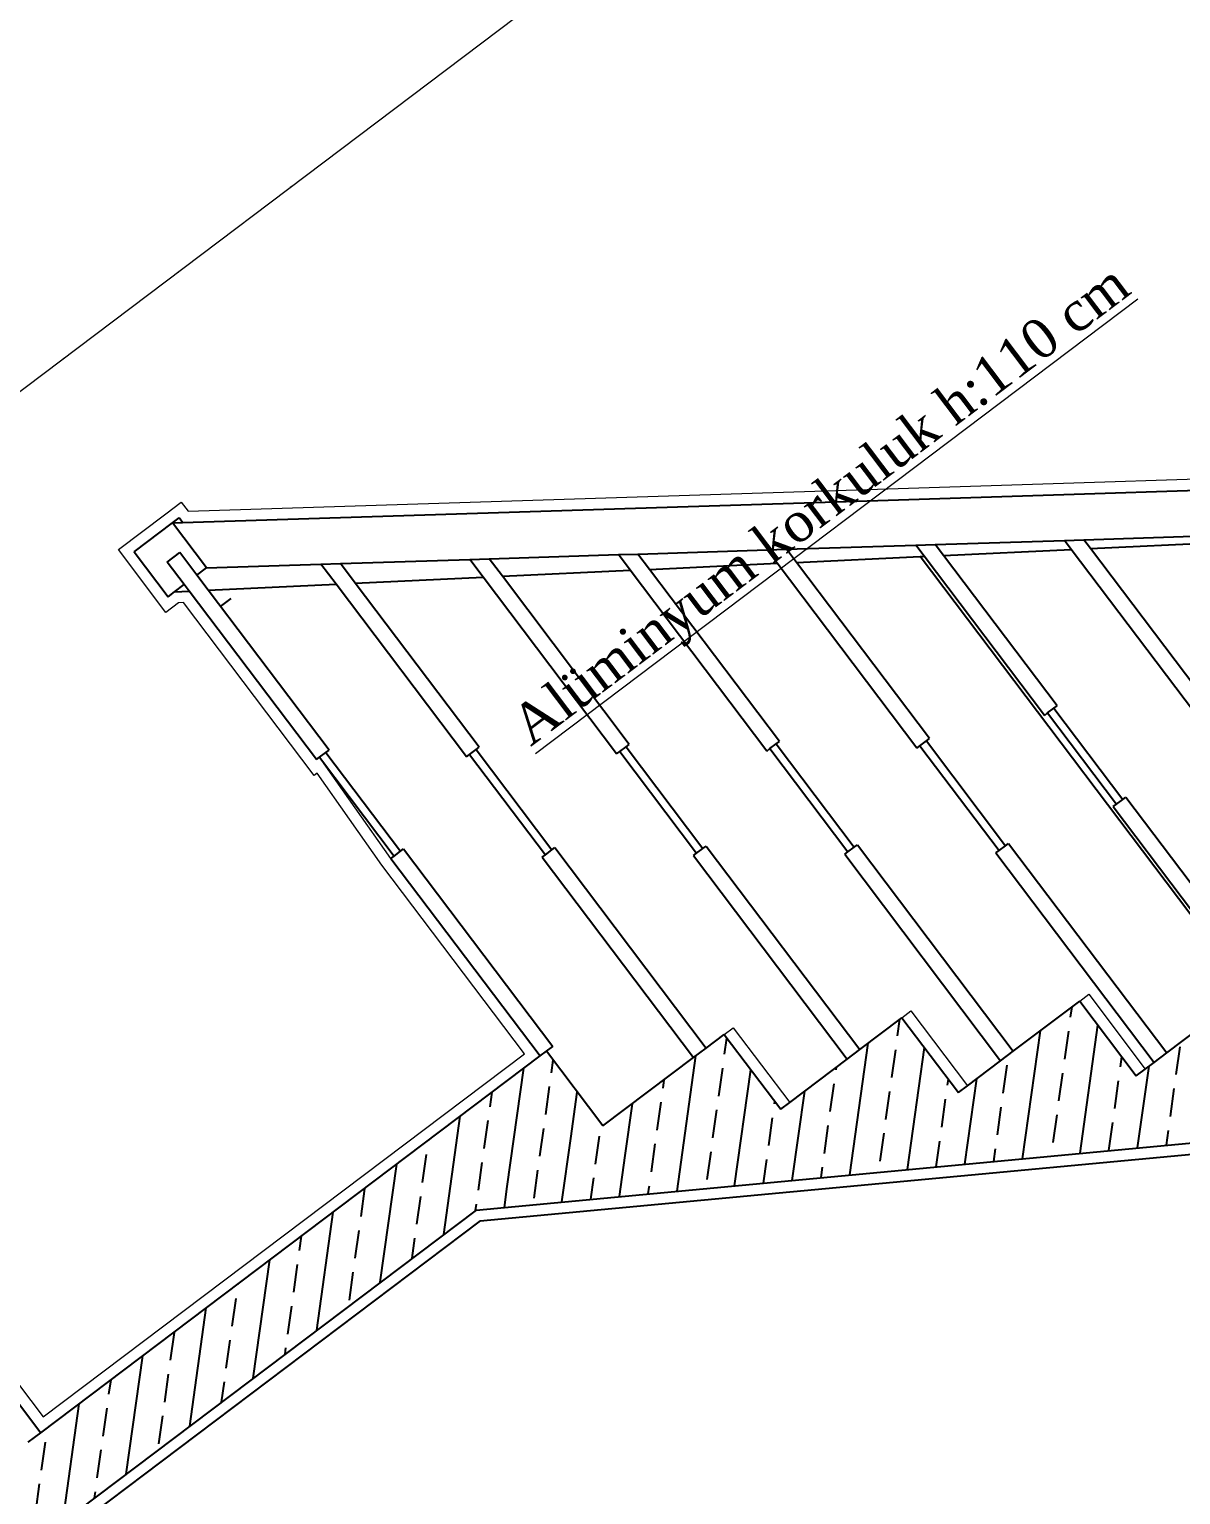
# Model space of a CAD drawing. Header units: millimetres. Extents: x 2232 to 85269, y -3593 to 5869.
# Drawn here: x 3758.9 to 3810.1, y 4426 to 4491.1 of the extents above; entities that cross this region are included whole.
import ezdxf

# ---------------------------------------------------------------- set-up
doc = ezdxf.new("R2010")
doc.units = ezdxf.units.MM
doc.linetypes.add('DOTX2', pattern=[0.5, 0, -0.5])
for name, color, linetype, lineweight in [('iz', 1, 'DOTX2', 20), ('sıva iç', 21, 'Continuous', 0), ('yazı', 11, 'Continuous', 20), ('ölçü iç', 170, 'Continuous', 9), ('ÖLÇÜ İÇ', 7, 'Continuous', 9)]:
    doc.layers.add(name, color=color, linetype=linetype, lineweight=lineweight)
doc.layers.add('Standart', color=7, linetype='Continuous')
doc.styles.get("Standard").update_dxf_attribs({"font": 'arial.ttf'})
doc.styles.add('Times roman', font='times.ttf')
doc.dimstyles.new('zulay iç ölçü', dxfattribs={"dimtxt": 10, "dimasz": 5, "dimexe": 0.18, "dimexo": 0, "dimgap": 2, "dimtad": 3, "dimdec": 0, "dimzin": 0, "dimdsep": 46, "dimtxsty": 'Standard', "dimblk": 'ARCHTICK', "dimcen": 0.09, "dimse1": 1, "dimse2": 1, "dimadec": 0, "dimazin": 0, "dimtfac": 1, "dimtdec": 0, "dimtix": 1, "dimtofl": 0, "dimtmove": 0, "dimatfit": 3, "dimldrblk": 'ARCHTICK', "dimfxl": 1, "dimtolj": 1, "dimtzin": 0, "dimarcsym": 0})
pattern_1 = [(45, (0, 0), (-7.07107, 7.07107), []), (45, (7.071, 0), (-7.07107, 7.07107), [5, -2.5])]

# ---------------------------------------------------------------- blocks, each defined once
blk = doc.blocks.new('IDE991Entity4306')
at = {"layer": 'Standart', "linetype": 'Continuous', "lineweight": -3}
h = blk.add_hatch(dxfattribs=at)
h.set_pattern_fill('ANSI33', color=171, scale=40, style=0)
h.set_pattern_definition(pattern_1)
h.paths.add_polyline_path([(936, 1166.67), (963, 1166.67), (963, 1150), (990, 1150), (990, 1133.33), (1017, 1133.33), (1017, 1116.67), (1044, 1116.67), (1044, 1100), (1071, 1100), (1071, 1083.33), (1098, 1083.33), (1098, 1066.67), (1125, 1066.67), (1125, 1035), (909, 1168.33), (909, 1183.33), (936, 1183.33)])
blk = doc.blocks.new('IDE991Entity4311')
at = {"layer": 'Standart', "linetype": 'Continuous', "lineweight": -3}
h = blk.add_hatch(dxfattribs=at)
h.set_pattern_fill('ANSI33', color=171, scale=40, style=0)
h.set_pattern_definition(pattern_1)
h.paths.add_polyline_path([(785, 750), (760, 750), (760, 1050), (785, 1050)])
blk = doc.blocks.new('IDE991Entity4317')
at = {"layer": 'Standart', "linetype": 'Continuous', "lineweight": -3}
h = blk.add_hatch(dxfattribs=at)
h.set_pattern_fill('ANSI33', color=171, scale=40, style=0)
h.set_pattern_definition(pattern_1)
h.paths.add_polyline_path([(936, 866.67), (963, 866.67), (963, 850), (990, 850), (990, 833.33), (1017, 833.33), (1017, 816.67), (1044, 816.67), (1044, 800), (1071, 800), (1071, 783.33), (1098, 783.33), (1098, 766.67), (1125, 766.67), (1125, 735), (909, 868.33), (909, 883.33), (936, 883.33)])
blk = doc.blocks.new('IDE991Entity4318')
at = {"layer": 'Standart', "linetype": 'Continuous', "lineweight": -3}
h = blk.add_hatch(dxfattribs=at)
h.set_pattern_fill('ANSI33', color=171, scale=40, style=0)
h.set_pattern_definition(pattern_1)
h.paths.add_polyline_path([(909, 868.33), (882, 885), (909, 885)])
blk = doc.blocks.new('IDE991Entity4319')
at = {"layer": 'Standart', "linetype": 'Continuous', "lineweight": -3}
h = blk.add_hatch(dxfattribs=at)
h.set_pattern_fill('ANSI33', color=171, scale=40, style=0)
h.set_pattern_definition(pattern_1)
h.paths.add_polyline_path([(909, 885), (785, 885), (785, 900), (909, 900)])
blk = doc.blocks.new('IDE991Entity4541')
at = {"layer": 'Standart', "color": 159, "linetype": 'Continuous', "lineweight": -3}
blk.add_lwpolyline([(910.41, 998), (912.78, 998)], dxfattribs=at)
blk = doc.blocks.new('IDE991Entity4545')
at = {"layer": 'Standart', "color": 159, "linetype": 'Continuous', "lineweight": -3}
blk.add_lwpolyline([(1015, 833.33), (1015, 930.16)], dxfattribs=at)
blk = doc.blocks.new('IDE991Entity4583')
at = {"layer": 'Standart', "color": 134, "linetype": 'Continuous', "lineweight": -3}
blk.add_lwpolyline([(1037.19, 878.67), (1037.19, 915)], dxfattribs=at)
blk = doc.blocks.new('IDE991Entity4587')
at = {"layer": 'Standart', "color": 134, "linetype": 'Continuous', "lineweight": -3}
blk.add_lwpolyline([(1040.01, 878.67), (1040.01, 913.07)], dxfattribs=at)
blk = doc.blocks.new('IDE991Entity4588')
at = {"layer": 'Standart', "color": 134, "linetype": 'Continuous', "lineweight": -3}
blk.add_lwpolyline([(1015.59, 874), (1015.59, 833.33)], dxfattribs=at)
blk = doc.blocks.new('IDE991Entity4589')
at = {"layer": 'Standart', "color": 134, "linetype": 'Continuous', "lineweight": -3}
blk.add_lwpolyline([(1015.59, 874), (1016.29, 874)], dxfattribs=at)
blk = doc.blocks.new('IDE991Entity4590')
at = {"layer": 'Standart', "color": 134, "linetype": 'Continuous', "lineweight": -3}
blk.add_lwpolyline([(1016.29, 894.33), (1016.29, 874)], dxfattribs=at)
blk = doc.blocks.new('IDE991Entity4591')
at = {"layer": 'Standart', "color": 134, "linetype": 'Continuous', "lineweight": -3}
blk.add_lwpolyline([(1015.59, 894.33), (1015.59, 929.76)], dxfattribs=at)
blk = doc.blocks.new('IDE991Entity4592')
at = {"layer": 'Standart', "color": 134, "linetype": 'Continuous', "lineweight": -3}
blk.add_lwpolyline([(1015.59, 894.33), (1016.29, 894.33)], dxfattribs=at)
blk = doc.blocks.new('IDE991Entity4593')
at = {"layer": 'Standart', "color": 134, "linetype": 'Continuous', "lineweight": -3}
blk.add_lwpolyline([(1018.41, 874), (1018.41, 833.33)], dxfattribs=at)
blk = doc.blocks.new('IDE991Entity4594')
at = {"layer": 'Standart', "color": 134, "linetype": 'Continuous', "lineweight": -3}
blk.add_lwpolyline([(1017.71, 894.33), (1017.71, 874)], dxfattribs=at)
blk = doc.blocks.new('IDE991Entity4595')
at = {"layer": 'Standart', "color": 134, "linetype": 'Continuous', "lineweight": -3}
blk.add_lwpolyline([(1018.41, 894.33), (1018.41, 927.83)], dxfattribs=at)
blk = doc.blocks.new('IDE991Entity4596')
at = {"layer": 'Standart', "color": 134, "linetype": 'Continuous', "lineweight": -3}
blk.add_lwpolyline([(993.99, 880), (993.99, 833.33)], dxfattribs=at)
blk = doc.blocks.new('IDE991Entity4597')
at = {"layer": 'Standart', "color": 134, "linetype": 'Continuous', "lineweight": -3}
blk.add_lwpolyline([(993.99, 880), (994.69, 880)], dxfattribs=at)
blk = doc.blocks.new('IDE991Entity4598')
at = {"layer": 'Standart', "color": 134, "linetype": 'Continuous', "lineweight": -3}
blk.add_lwpolyline([(994.69, 903.33), (994.69, 880)], dxfattribs=at)
blk = doc.blocks.new('IDE991Entity4599')
at = {"layer": 'Standart', "color": 134, "linetype": 'Continuous', "lineweight": -3}
blk.add_lwpolyline([(993.99, 903.33), (993.99, 944.52)], dxfattribs=at)
blk = doc.blocks.new('IDE991Entity4600')
at = {"layer": 'Standart', "color": 134, "linetype": 'Continuous', "lineweight": -3}
blk.add_lwpolyline([(993.99, 903.33), (994.69, 903.33)], dxfattribs=at)
blk = doc.blocks.new('IDE991Entity4601')
at = {"layer": 'Standart', "color": 134, "linetype": 'Continuous', "lineweight": -3}
blk.add_lwpolyline([(996.81, 880), (996.81, 833.33)], dxfattribs=at)
blk = doc.blocks.new('IDE991Entity4602')
at = {"layer": 'Standart', "color": 134, "linetype": 'Continuous', "lineweight": -3}
blk.add_lwpolyline([(996.11, 903.33), (996.11, 880)], dxfattribs=at)
blk = doc.blocks.new('IDE991Entity4603')
at = {"layer": 'Standart', "color": 134, "linetype": 'Continuous', "lineweight": -3}
blk.add_lwpolyline([(996.81, 903.33), (996.81, 942.58)], dxfattribs=at)
blk = doc.blocks.new('IDE991Entity4604')
at = {"layer": 'Standart', "color": 134, "linetype": 'Continuous', "lineweight": -3}
blk.add_lwpolyline([(972.39, 896), (972.39, 850)], dxfattribs=at)
blk = doc.blocks.new('IDE991Entity4605')
at = {"layer": 'Standart', "color": 134, "linetype": 'Continuous', "lineweight": -3}
blk.add_lwpolyline([(972.39, 896), (973.09, 896)], dxfattribs=at)
blk = doc.blocks.new('IDE991Entity4606')
at = {"layer": 'Standart', "color": 134, "linetype": 'Continuous', "lineweight": -3}
blk.add_lwpolyline([(973.09, 919), (973.09, 896)], dxfattribs=at)
blk = doc.blocks.new('IDE991Entity4607')
at = {"layer": 'Standart', "color": 134, "linetype": 'Continuous', "lineweight": -3}
blk.add_lwpolyline([(972.39, 919), (972.39, 959.28)], dxfattribs=at)
blk = doc.blocks.new('IDE991Entity4608')
at = {"layer": 'Standart', "color": 134, "linetype": 'Continuous', "lineweight": -3}
blk.add_lwpolyline([(972.39, 919), (973.09, 919)], dxfattribs=at)
blk = doc.blocks.new('IDE991Entity4609')
at = {"layer": 'Standart', "color": 134, "linetype": 'Continuous', "lineweight": -3}
blk.add_lwpolyline([(975.21, 896), (975.21, 850)], dxfattribs=at)
blk = doc.blocks.new('IDE991Entity4610')
at = {"layer": 'Standart', "color": 134, "linetype": 'Continuous', "lineweight": -3}
blk.add_lwpolyline([(974.51, 919), (974.51, 896)], dxfattribs=at)
blk = doc.blocks.new('IDE991Entity4611')
at = {"layer": 'Standart', "color": 134, "linetype": 'Continuous', "lineweight": -3}
blk.add_lwpolyline([(975.21, 919), (975.21, 957.34)], dxfattribs=at)
blk = doc.blocks.new('IDE991Entity4612')
at = {"layer": 'Standart', "color": 134, "linetype": 'Continuous', "lineweight": -3}
blk.add_lwpolyline([(950.79, 912), (950.79, 866.67)], dxfattribs=at)
blk = doc.blocks.new('IDE991Entity4613')
at = {"layer": 'Standart', "color": 134, "linetype": 'Continuous', "lineweight": -3}
blk.add_lwpolyline([(950.79, 912), (951.49, 912)], dxfattribs=at)
blk = doc.blocks.new('IDE991Entity4614')
at = {"layer": 'Standart', "color": 134, "linetype": 'Continuous', "lineweight": -3}
blk.add_lwpolyline([(951.49, 934.67), (951.49, 912)], dxfattribs=at)
blk = doc.blocks.new('IDE991Entity4615')
at = {"layer": 'Standart', "color": 134, "linetype": 'Continuous', "lineweight": -3}
blk.add_lwpolyline([(950.79, 934.67), (950.79, 974.03)], dxfattribs=at)
blk = doc.blocks.new('IDE991Entity4616')
at = {"layer": 'Standart', "color": 134, "linetype": 'Continuous', "lineweight": -3}
blk.add_lwpolyline([(950.79, 934.67), (951.49, 934.67)], dxfattribs=at)
blk = doc.blocks.new('IDE991Entity4617')
at = {"layer": 'Standart', "color": 134, "linetype": 'Continuous', "lineweight": -3}
blk.add_lwpolyline([(953.61, 912), (953.61, 866.67)], dxfattribs=at)
blk = doc.blocks.new('IDE991Entity4618')
at = {"layer": 'Standart', "color": 134, "linetype": 'Continuous', "lineweight": -3}
blk.add_lwpolyline([(952.91, 934.67), (952.91, 912)], dxfattribs=at)
blk = doc.blocks.new('IDE991Entity4619')
at = {"layer": 'Standart', "color": 134, "linetype": 'Continuous', "lineweight": -3}
blk.add_lwpolyline([(953.61, 934.67), (953.61, 972.1)], dxfattribs=at)
blk = doc.blocks.new('IDE991Entity4620')
at = {"layer": 'Standart', "color": 134, "linetype": 'Continuous', "lineweight": -3}
blk.add_lwpolyline([(929.19, 928), (929.19, 883.33)], dxfattribs=at)
blk = doc.blocks.new('IDE991Entity4621')
at = {"layer": 'Standart', "color": 134, "linetype": 'Continuous', "lineweight": -3}
blk.add_lwpolyline([(929.19, 928), (929.89, 928)], dxfattribs=at)
blk = doc.blocks.new('IDE991Entity4622')
at = {"layer": 'Standart', "color": 134, "linetype": 'Continuous', "lineweight": -3}
blk.add_lwpolyline([(929.89, 950.33), (929.89, 928)], dxfattribs=at)
blk = doc.blocks.new('IDE991Entity4623')
at = {"layer": 'Standart', "color": 134, "linetype": 'Continuous', "lineweight": -3}
blk.add_lwpolyline([(929.19, 950.33), (929.19, 988.79)], dxfattribs=at)
blk = doc.blocks.new('IDE991Entity4624')
at = {"layer": 'Standart', "color": 134, "linetype": 'Continuous', "lineweight": -3}
blk.add_lwpolyline([(929.19, 950.33), (929.89, 950.33)], dxfattribs=at)
blk = doc.blocks.new('IDE991Entity4625')
at = {"layer": 'Standart', "color": 134, "linetype": 'Continuous', "lineweight": -3}
blk.add_lwpolyline([(932.01, 928), (932.01, 883.33)], dxfattribs=at)
blk = doc.blocks.new('IDE991Entity4626')
at = {"layer": 'Standart', "color": 134, "linetype": 'Continuous', "lineweight": -3}
blk.add_lwpolyline([(931.31, 950.33), (931.31, 928)], dxfattribs=at)
blk = doc.blocks.new('IDE991Entity4627')
at = {"layer": 'Standart', "color": 134, "linetype": 'Continuous', "lineweight": -3}
blk.add_lwpolyline([(932.01, 950.33), (932.01, 986.86)], dxfattribs=at)
blk = doc.blocks.new('IDE991Entity4628')
at = {"layer": 'Standart', "color": 134, "linetype": 'Continuous', "lineweight": -3}
blk.add_lwpolyline([(907.59, 944), (907.59, 900)], dxfattribs=at)
blk = doc.blocks.new('IDE991Entity4629')
at = {"layer": 'Standart', "color": 134, "linetype": 'Continuous', "lineweight": -3}
blk.add_lwpolyline([(909, 900), (910.41, 900)], dxfattribs=at)
blk = doc.blocks.new('IDE991Entity4630')
at = {"layer": 'Standart', "color": 134, "linetype": 'Continuous', "lineweight": -3}
blk.add_lwpolyline([(907.59, 944), (908.29, 944)], dxfattribs=at)
blk = doc.blocks.new('IDE991Entity4631')
at = {"layer": 'Standart', "color": 134, "linetype": 'Continuous', "lineweight": -3}
blk.add_lwpolyline([(908.29, 966), (908.29, 944)], dxfattribs=at)
blk = doc.blocks.new('IDE991Entity4632')
at = {"layer": 'Standart', "color": 134, "linetype": 'Continuous', "lineweight": -3}
blk.add_lwpolyline([(907.59, 966), (907.59, 1003.55)], dxfattribs=at)
blk = doc.blocks.new('IDE991Entity4633')
at = {"layer": 'Standart', "color": 134, "linetype": 'Continuous', "lineweight": -3}
blk.add_lwpolyline([(907.59, 966), (908.29, 966)], dxfattribs=at)
blk = doc.blocks.new('IDE991Entity4634')
at = {"layer": 'Standart', "color": 134, "linetype": 'Continuous', "lineweight": -3}
blk.add_lwpolyline([(907.59, 1010), (910.41, 1010)], dxfattribs=at)
blk = doc.blocks.new('IDE991Entity4635')
at = {"layer": 'Standart', "color": 134, "linetype": 'Continuous', "lineweight": -3}
blk.add_lwpolyline([(910.41, 944), (910.41, 900)], dxfattribs=at)
blk = doc.blocks.new('IDE991Entity4636')
at = {"layer": 'Standart', "color": 134, "linetype": 'Continuous', "lineweight": -3}
blk.add_lwpolyline([(909.71, 966), (909.71, 944)], dxfattribs=at)
blk = doc.blocks.new('IDE991Entity4637')
at = {"layer": 'Standart', "color": 134, "linetype": 'Continuous', "lineweight": -3}
blk.add_lwpolyline([(910.41, 966), (910.41, 1001.62)], dxfattribs=at)
blk = doc.blocks.new('IDE991Entity4638')
at = {"layer": 'Standart', "color": 134, "linetype": 'Continuous', "lineweight": -3}
blk.add_lwpolyline([(910.41, 1005), (910.41, 1010)], dxfattribs=at)
blk = doc.blocks.new('IDE991Entity4639')
at = {"layer": 'Standart', "color": 134, "linetype": 'Continuous', "lineweight": -3}
blk.add_lwpolyline([(912.54, 1005), (929.19, 993.24)], dxfattribs=at)
blk = doc.blocks.new('IDE991Entity4640')
at = {"layer": 'Standart', "color": 134, "linetype": 'Continuous', "lineweight": -3}
blk.add_lwpolyline([(912.54, 1015), (914, 1013.97)], dxfattribs=at)
blk = doc.blocks.new('IDE991Entity4641')
at = {"layer": 'Standart', "color": 134, "linetype": 'Continuous', "lineweight": -3}
blk.add_lwpolyline([(905.46, 1005), (907.59, 1003.55)], dxfattribs=at)
blk = doc.blocks.new('IDE991Entity4642')
at = {"layer": 'Standart', "color": 134, "linetype": 'Continuous', "lineweight": -3}
blk.add_lwpolyline([(910.41, 1001.62), (929.19, 988.79)], dxfattribs=at)
blk = doc.blocks.new('IDE991Entity4643')
at = {"layer": 'Standart', "color": 134, "linetype": 'Continuous', "lineweight": -3}
blk.add_lwpolyline([(932.01, 986.86), (950.79, 974.03)], dxfattribs=at)
blk = doc.blocks.new('IDE991Entity4644')
at = {"layer": 'Standart', "color": 134, "linetype": 'Continuous', "lineweight": -3}
blk.add_lwpolyline([(953.61, 972.1), (972.39, 959.28)], dxfattribs=at)
blk = doc.blocks.new('IDE991Entity4645')
at = {"layer": 'Standart', "color": 134, "linetype": 'Continuous', "lineweight": -3}
blk.add_lwpolyline([(975.21, 957.34), (993.99, 944.52)], dxfattribs=at)
blk = doc.blocks.new('IDE991Entity4646')
at = {"layer": 'Standart', "color": 134, "linetype": 'Continuous', "lineweight": -3}
blk.add_lwpolyline([(996.81, 942.58), (1015, 930.16)], dxfattribs=at)
blk = doc.blocks.new('IDE991Entity4647')
at = {"layer": 'Standart', "color": 134, "linetype": 'Continuous', "lineweight": -3}
blk.add_lwpolyline([(1018.41, 927.83), (1037.19, 915)], dxfattribs=at)
blk = doc.blocks.new('IDE991Entity4648')
at = {"layer": 'Standart', "color": 134, "linetype": 'Continuous', "lineweight": -3}
blk.add_lwpolyline([(1040.01, 913.07), (1058.79, 900.24)], dxfattribs=at)
blk = doc.blocks.new('IDE991Entity4653')
at = {"layer": 'Standart', "color": 134, "linetype": 'Continuous', "lineweight": -3}
blk.add_lwpolyline([(912.54, 1015), (914, 1015)], dxfattribs=at)
blk = doc.blocks.new('IDE991Entity4654')
at = {"layer": 'Standart', "color": 134, "linetype": 'Continuous', "lineweight": -3}
blk.add_lwpolyline([(910.41, 1005), (912.54, 1005)], dxfattribs=at)
blk = doc.blocks.new('IDE991Entity4655')
at = {"layer": 'Standart', "color": 134, "linetype": 'Continuous', "lineweight": -3}
blk.add_lwpolyline([(912.54, 1005), (912.54, 1015)], dxfattribs=at)
blk = doc.blocks.new('IDE991Entity4656')
at = {"layer": 'Standart', "color": 134, "linetype": 'Continuous', "lineweight": -3}
blk.add_lwpolyline([(904, 1015), (904, 1005)], dxfattribs=at)
blk = doc.blocks.new('IDE991Entity4657')
at = {"layer": 'Standart', "color": 134, "linetype": 'Continuous', "lineweight": -3}
blk.add_lwpolyline([(904, 1005), (905.46, 1005)], dxfattribs=at)
blk = doc.blocks.new('IDE991Entity4658')
at = {"layer": 'Standart', "color": 134, "linetype": 'Continuous', "lineweight": -3}
blk.add_lwpolyline([(914, 1013.97), (914, 1015)], dxfattribs=at)
blk = doc.blocks.new('IDE991Entity4664')
at = {"layer": 'Standart', "color": 134, "linetype": 'Continuous', "lineweight": -3}
blk.add_lwpolyline([(796.41, 944), (796.41, 900)], dxfattribs=at)
blk = doc.blocks.new('IDE991Entity5337')
at = {"layer": 'Standart', "color": 159, "linetype": 'Continuous', "lineweight": -3}
blk.add_lwpolyline([(760, 750), (760, 1035)], dxfattribs=at)
blk = doc.blocks.new('IDE991Entity5352')
at = {"layer": 'Standart', "color": 159, "linetype": 'Continuous', "lineweight": -3}
blk.add_lwpolyline([(963, 866.67), (963, 850)], dxfattribs=at)
blk = doc.blocks.new('IDE991Entity5353')
at = {"layer": 'Standart', "color": 159, "linetype": 'Continuous', "lineweight": -3}
blk.add_lwpolyline([(936, 866.67), (938, 866.67)], dxfattribs=at)
blk = doc.blocks.new('IDE991Entity5354')
at = {"layer": 'Standart', "color": 159, "linetype": 'Continuous', "lineweight": -3}
blk.add_lwpolyline([(938, 866.67), (950.79, 866.67)], dxfattribs=at)
blk = doc.blocks.new('IDE991Entity5355')
at = {"layer": 'Standart', "color": 159, "linetype": 'Continuous', "lineweight": -3}
blk.add_lwpolyline([(990, 850), (990, 833.33)], dxfattribs=at)
blk = doc.blocks.new('IDE991Entity5356')
at = {"layer": 'Standart', "color": 159, "linetype": 'Continuous', "lineweight": -3}
blk.add_lwpolyline([(963, 850), (965, 850)], dxfattribs=at)
blk = doc.blocks.new('IDE991Entity5357')
at = {"layer": 'Standart', "color": 159, "linetype": 'Continuous', "lineweight": -3}
blk.add_lwpolyline([(965, 850), (972.39, 850)], dxfattribs=at)
blk = doc.blocks.new('IDE991Entity5359')
at = {"layer": 'Standart', "color": 159, "linetype": 'Continuous', "lineweight": -3}
blk.add_lwpolyline([(990, 833.33), (992, 833.33)], dxfattribs=at)
blk = doc.blocks.new('IDE991Entity5360')
at = {"layer": 'Standart', "color": 159, "linetype": 'Continuous', "lineweight": -3}
blk.add_lwpolyline([(992, 833.33), (993.99, 833.33)], dxfattribs=at)
blk = doc.blocks.new('IDE991Entity5373')
at = {"layer": 'Standart', "color": 159, "linetype": 'Continuous', "lineweight": -3}
blk.add_lwpolyline([(882, 885), (1125, 735)], dxfattribs=at)
blk = doc.blocks.new('IDE991Entity5374')
at = {"layer": 'Standart', "color": 159, "linetype": 'Continuous', "lineweight": -3}
blk.add_lwpolyline([(936, 883.33), (936, 866.67)], dxfattribs=at)
blk = doc.blocks.new('IDE991Entity5375')
at = {"layer": 'Standart', "color": 159, "linetype": 'Continuous', "lineweight": -3}
blk.add_lwpolyline([(909, 883.33), (929.19, 883.33)], dxfattribs=at)
blk = doc.blocks.new('IDE991Entity5376')
at = {"layer": 'Standart', "color": 159, "linetype": 'Continuous', "lineweight": -3}
blk.add_lwpolyline([(909, 883.33), (909, 900)], dxfattribs=at)
blk = doc.blocks.new('IDE991Entity5596')
at = {"layer": 'Standart', "color": 159, "linetype": 'Continuous', "lineweight": -3}
blk.add_lwpolyline([(882, 885), (785, 885)], dxfattribs=at)
blk = doc.blocks.new('IDE991Entity5652')
at = {"layer": 'Standart', "color": 163, "linetype": 'Continuous', "lineweight": 5}
blk.add_lwpolyline([(990, 850), (992, 850)], dxfattribs=at)
blk = doc.blocks.new('IDE991Entity5653')
at = {"layer": 'Standart', "color": 163, "linetype": 'Continuous', "lineweight": 5}
blk.add_lwpolyline([(992, 850), (992, 833.33)], dxfattribs=at)
blk = doc.blocks.new('IDE991Entity5654')
at = {"layer": 'Standart', "color": 163, "linetype": 'Continuous', "lineweight": 5}
blk.add_lwpolyline([(963, 866.67), (965, 866.67)], dxfattribs=at)
blk = doc.blocks.new('IDE991Entity5655')
at = {"layer": 'Standart', "color": 163, "linetype": 'Continuous', "lineweight": 5}
blk.add_lwpolyline([(965, 866.67), (965, 850)], dxfattribs=at)
blk = doc.blocks.new('IDE991Entity5656')
at = {"layer": 'Standart', "color": 163, "linetype": 'Continuous', "lineweight": 5}
blk.add_lwpolyline([(936, 883.33), (938, 883.33)], dxfattribs=at)
blk = doc.blocks.new('IDE991Entity5657')
at = {"layer": 'Standart', "color": 163, "linetype": 'Continuous', "lineweight": 5}
blk.add_lwpolyline([(938, 883.33), (938, 866.67)], dxfattribs=at)
blk = doc.blocks.new('IDE991Entity5801')
at = {"layer": 'Standart', "color": 11, "linetype": 'Continuous', "lineweight": -3}
blk.add_lwpolyline([(881.43, 1183), (1015, 1100.55)], dxfattribs=at)
blk = doc.blocks.new('IDE991Entity5833')
at = {"layer": 'Standart', "color": 11, "linetype": 'Continuous', "lineweight": -3}
blk.add_lwpolyline([(881.43, 883), (1015, 800.55)], dxfattribs=at)
blk = doc.blocks.new('IDE991Entity5834')
at = {"layer": 'Standart', "color": 11, "linetype": 'Continuous', "lineweight": -3}
blk.add_lwpolyline([(881.43, 883), (787, 883)], dxfattribs=at)
blk = doc.blocks.new('IDE991Entity6057')
at = {"layer": 'Standart', "color": 134, "linetype": 'Continuous', "lineweight": -3}
blk.add_lwpolyline([(1037.19, 915), (1037.19, 917)], dxfattribs=at)
blk = doc.blocks.new('IDE991Entity6060')
at = {"layer": 'Standart', "color": 134, "linetype": 'Continuous', "lineweight": -3}
blk.add_lwpolyline([(1040.01, 913.07), (1040.01, 915)], dxfattribs=at)
blk = doc.blocks.new('IDE991Entity6061')
at = {"layer": 'Standart', "color": 134, "linetype": 'Continuous', "lineweight": -3}
blk.add_lwpolyline([(1016.29, 874), (1017.71, 874)], dxfattribs=at)
blk = doc.blocks.new('IDE991Entity6062')
at = {"layer": 'Standart', "color": 134, "linetype": 'Continuous', "lineweight": -3}
blk.add_lwpolyline([(1017.71, 874), (1018.41, 874)], dxfattribs=at)
blk = doc.blocks.new('IDE991Entity6063')
at = {"layer": 'Standart', "color": 134, "linetype": 'Continuous', "lineweight": -3}
blk.add_lwpolyline([(1015.59, 929.76), (1015.59, 932.25)], dxfattribs=at)
blk = doc.blocks.new('IDE991Entity6064')
at = {"layer": 'Standart', "color": 134, "linetype": 'Continuous', "lineweight": -3}
blk.add_lwpolyline([(1016.29, 894.33), (1017.71, 894.33)], dxfattribs=at)
blk = doc.blocks.new('IDE991Entity6065')
at = {"layer": 'Standart', "color": 134, "linetype": 'Continuous', "lineweight": -3}
blk.add_lwpolyline([(1017.71, 894.33), (1018.41, 894.33)], dxfattribs=at)
blk = doc.blocks.new('IDE991Entity6066')
at = {"layer": 'Standart', "color": 134, "linetype": 'Continuous', "lineweight": -3}
blk.add_lwpolyline([(1018.41, 927.83), (1018.41, 930.25)], dxfattribs=at)
blk = doc.blocks.new('IDE991Entity6067')
at = {"layer": 'Standart', "color": 134, "linetype": 'Continuous', "lineweight": -3}
blk.add_lwpolyline([(994.69, 880), (996.11, 880)], dxfattribs=at)
blk = doc.blocks.new('IDE991Entity6068')
at = {"layer": 'Standart', "color": 134, "linetype": 'Continuous', "lineweight": -3}
blk.add_lwpolyline([(996.11, 880), (996.81, 880)], dxfattribs=at)
blk = doc.blocks.new('IDE991Entity6069')
at = {"layer": 'Standart', "color": 134, "linetype": 'Continuous', "lineweight": -3}
blk.add_lwpolyline([(993.99, 944.52), (993.99, 947.5)], dxfattribs=at)
blk = doc.blocks.new('IDE991Entity6070')
at = {"layer": 'Standart', "color": 134, "linetype": 'Continuous', "lineweight": -3}
blk.add_lwpolyline([(994.69, 903.33), (996.11, 903.33)], dxfattribs=at)
blk = doc.blocks.new('IDE991Entity6071')
at = {"layer": 'Standart', "color": 134, "linetype": 'Continuous', "lineweight": -3}
blk.add_lwpolyline([(996.11, 903.33), (996.81, 903.33)], dxfattribs=at)
blk = doc.blocks.new('IDE991Entity6072')
at = {"layer": 'Standart', "color": 134, "linetype": 'Continuous', "lineweight": -3}
blk.add_lwpolyline([(996.81, 942.58), (996.81, 945.5)], dxfattribs=at)
blk = doc.blocks.new('IDE991Entity6073')
at = {"layer": 'Standart', "color": 134, "linetype": 'Continuous', "lineweight": -3}
blk.add_lwpolyline([(973.09, 896), (974.51, 896)], dxfattribs=at)
blk = doc.blocks.new('IDE991Entity6074')
at = {"layer": 'Standart', "color": 134, "linetype": 'Continuous', "lineweight": -3}
blk.add_lwpolyline([(974.51, 896), (975.21, 896)], dxfattribs=at)
blk = doc.blocks.new('IDE991Entity6075')
at = {"layer": 'Standart', "color": 134, "linetype": 'Continuous', "lineweight": -3}
blk.add_lwpolyline([(972.39, 959.28), (972.39, 962.75)], dxfattribs=at)
blk = doc.blocks.new('IDE991Entity6076')
at = {"layer": 'Standart', "color": 134, "linetype": 'Continuous', "lineweight": -3}
blk.add_lwpolyline([(973.09, 919), (974.51, 919)], dxfattribs=at)
blk = doc.blocks.new('IDE991Entity6077')
at = {"layer": 'Standart', "color": 134, "linetype": 'Continuous', "lineweight": -3}
blk.add_lwpolyline([(974.51, 919), (975.21, 919)], dxfattribs=at)
blk = doc.blocks.new('IDE991Entity6078')
at = {"layer": 'Standart', "color": 134, "linetype": 'Continuous', "lineweight": -3}
blk.add_lwpolyline([(975.21, 957.34), (975.21, 960.75)], dxfattribs=at)
blk = doc.blocks.new('IDE991Entity6079')
at = {"layer": 'Standart', "color": 134, "linetype": 'Continuous', "lineweight": -3}
blk.add_lwpolyline([(951.49, 912), (952.91, 912)], dxfattribs=at)
blk = doc.blocks.new('IDE991Entity6080')
at = {"layer": 'Standart', "color": 134, "linetype": 'Continuous', "lineweight": -3}
blk.add_lwpolyline([(952.91, 912), (953.61, 912)], dxfattribs=at)
blk = doc.blocks.new('IDE991Entity6081')
at = {"layer": 'Standart', "color": 134, "linetype": 'Continuous', "lineweight": -3}
blk.add_lwpolyline([(950.79, 974.03), (950.79, 978)], dxfattribs=at)
blk = doc.blocks.new('IDE991Entity6082')
at = {"layer": 'Standart', "color": 134, "linetype": 'Continuous', "lineweight": -3}
blk.add_lwpolyline([(951.49, 934.67), (952.91, 934.67)], dxfattribs=at)
blk = doc.blocks.new('IDE991Entity6083')
at = {"layer": 'Standart', "color": 134, "linetype": 'Continuous', "lineweight": -3}
blk.add_lwpolyline([(952.91, 934.67), (953.61, 934.67)], dxfattribs=at)
blk = doc.blocks.new('IDE991Entity6084')
at = {"layer": 'Standart', "color": 134, "linetype": 'Continuous', "lineweight": -3}
blk.add_lwpolyline([(953.61, 972.1), (953.61, 976)], dxfattribs=at)
blk = doc.blocks.new('IDE991Entity6085')
at = {"layer": 'Standart', "color": 134, "linetype": 'Continuous', "lineweight": -3}
blk.add_lwpolyline([(929.89, 928), (931.31, 928)], dxfattribs=at)
blk = doc.blocks.new('IDE991Entity6086')
at = {"layer": 'Standart', "color": 134, "linetype": 'Continuous', "lineweight": -3}
blk.add_lwpolyline([(931.31, 928), (932.01, 928)], dxfattribs=at)
blk = doc.blocks.new('IDE991Entity6087')
at = {"layer": 'Standart', "color": 134, "linetype": 'Continuous', "lineweight": -3}
blk.add_lwpolyline([(929.19, 988.79), (929.19, 993.24)], dxfattribs=at)
blk = doc.blocks.new('IDE991Entity6088')
at = {"layer": 'Standart', "color": 134, "linetype": 'Continuous', "lineweight": -3}
blk.add_lwpolyline([(929.89, 950.33), (931.31, 950.33)], dxfattribs=at)
blk = doc.blocks.new('IDE991Entity6089')
at = {"layer": 'Standart', "color": 134, "linetype": 'Continuous', "lineweight": -3}
blk.add_lwpolyline([(931.31, 950.33), (932.01, 950.33)], dxfattribs=at)
blk = doc.blocks.new('IDE991Entity6090')
at = {"layer": 'Standart', "color": 134, "linetype": 'Continuous', "lineweight": -3}
blk.add_lwpolyline([(932.01, 986.86), (932.01, 991.25)], dxfattribs=at)
blk = doc.blocks.new('IDE991Entity6091')
at = {"layer": 'Standart', "color": 134, "linetype": 'Continuous', "lineweight": -3}
blk.add_lwpolyline([(908.29, 944), (909.71, 944)], dxfattribs=at)
blk = doc.blocks.new('IDE991Entity6092')
at = {"layer": 'Standart', "color": 134, "linetype": 'Continuous', "lineweight": -3}
blk.add_lwpolyline([(909.71, 944), (910.41, 944)], dxfattribs=at)
blk = doc.blocks.new('IDE991Entity6093')
at = {"layer": 'Standart', "color": 134, "linetype": 'Continuous', "lineweight": -3}
blk.add_lwpolyline([(907.59, 1003.55), (907.59, 1005)], dxfattribs=at)
blk = doc.blocks.new('IDE991Entity6094')
at = {"layer": 'Standart', "color": 134, "linetype": 'Continuous', "lineweight": -3}
blk.add_lwpolyline([(907.59, 1005), (907.59, 1010)], dxfattribs=at)
blk = doc.blocks.new('IDE991Entity6095')
at = {"layer": 'Standart', "color": 134, "linetype": 'Continuous', "lineweight": -3}
blk.add_lwpolyline([(908.29, 966), (909.71, 966)], dxfattribs=at)
blk = doc.blocks.new('IDE991Entity6096')
at = {"layer": 'Standart', "color": 134, "linetype": 'Continuous', "lineweight": -3}
blk.add_lwpolyline([(909.71, 966), (910.41, 966)], dxfattribs=at)
blk = doc.blocks.new('IDE991Entity6097')
at = {"layer": 'Standart', "color": 134, "linetype": 'Continuous', "lineweight": -3}
blk.add_lwpolyline([(910.41, 1001.62), (910.41, 1005)], dxfattribs=at)
blk = doc.blocks.new('IDE991Entity6098')
at = {"layer": 'Standart', "color": 134, "linetype": 'Continuous', "lineweight": -3}
blk.add_lwpolyline([(929.19, 993.24), (932.01, 991.25)], dxfattribs=at)
blk = doc.blocks.new('IDE991Entity6099')
at = {"layer": 'Standart', "color": 134, "linetype": 'Continuous', "lineweight": -3}
blk.add_lwpolyline([(932.01, 991.25), (950.79, 978)], dxfattribs=at)
blk = doc.blocks.new('IDE991Entity6100')
at = {"layer": 'Standart', "color": 134, "linetype": 'Continuous', "lineweight": -3}
blk.add_lwpolyline([(950.79, 978), (953.61, 976)], dxfattribs=at)
blk = doc.blocks.new('IDE991Entity6101')
at = {"layer": 'Standart', "color": 134, "linetype": 'Continuous', "lineweight": -3}
blk.add_lwpolyline([(953.61, 976), (972.39, 962.75)], dxfattribs=at)
blk = doc.blocks.new('IDE991Entity6102')
at = {"layer": 'Standart', "color": 134, "linetype": 'Continuous', "lineweight": -3}
blk.add_lwpolyline([(972.39, 962.75), (975.21, 960.75)], dxfattribs=at)
blk = doc.blocks.new('IDE991Entity6103')
at = {"layer": 'Standart', "color": 134, "linetype": 'Continuous', "lineweight": -3}
blk.add_lwpolyline([(975.21, 960.75), (993.99, 947.5)], dxfattribs=at)
blk = doc.blocks.new('IDE991Entity6104')
at = {"layer": 'Standart', "color": 134, "linetype": 'Continuous', "lineweight": -3}
blk.add_lwpolyline([(993.99, 947.5), (996.81, 945.5)], dxfattribs=at)
blk = doc.blocks.new('IDE991Entity6105')
at = {"layer": 'Standart', "color": 134, "linetype": 'Continuous', "lineweight": -3}
blk.add_lwpolyline([(996.81, 945.5), (1015.59, 932.25)], dxfattribs=at)
blk = doc.blocks.new('IDE991Entity6106')
at = {"layer": 'Standart', "color": 134, "linetype": 'Continuous', "lineweight": -3}
blk.add_lwpolyline([(1015.59, 932.25), (1018.41, 930.25)], dxfattribs=at)
blk = doc.blocks.new('IDE991Entity6107')
at = {"layer": 'Standart', "color": 134, "linetype": 'Continuous', "lineweight": -3}
blk.add_lwpolyline([(1018.41, 930.25), (1037.19, 917)], dxfattribs=at)
blk = doc.blocks.new('IDE991Entity6108')
at = {"layer": 'Standart', "color": 134, "linetype": 'Continuous', "lineweight": -3}
blk.add_lwpolyline([(1037.19, 917), (1040.01, 915)], dxfattribs=at)
blk = doc.blocks.new('IDE991Entity6109')
at = {"layer": 'Standart', "color": 134, "linetype": 'Continuous', "lineweight": -3}
blk.add_lwpolyline([(1040.01, 915), (1058.79, 901.75)], dxfattribs=at)
blk = doc.blocks.new('IDE991Entity6118')
at = {"layer": 'Standart', "color": 134, "linetype": 'Continuous', "lineweight": -3}
blk.add_lwpolyline([(914, 1013.97), (1015, 942.66)], dxfattribs=at)
blk = doc.blocks.new('IDE991Entity6119')
at = {"layer": 'Standart', "color": 134, "linetype": 'Continuous', "lineweight": -3}
blk.add_lwpolyline([(1015, 942.66), (1090, 889.71)], dxfattribs=at)
blk = doc.blocks.new('IDE991Entity6121')
at = {"layer": 'Standart', "color": 134, "linetype": 'Continuous', "lineweight": -3}
blk.add_lwpolyline([(1015, 930.16), (1015.59, 929.76)], dxfattribs=at)
blk = doc.blocks.new('IDE991Entity6123')
at = {"layer": 'Standart', "color": 134, "linetype": 'Continuous', "lineweight": -3}
blk.add_lwpolyline([(904, 1015), (912.54, 1015)], dxfattribs=at)
blk = doc.blocks.new('IDE991Entity6124')
at = {"layer": 'Standart', "color": 134, "linetype": 'Continuous', "lineweight": -3}
blk.add_lwpolyline([(905.46, 1005), (907.59, 1005)], dxfattribs=at)
blk = doc.blocks.new('IDE991Entity6562')
at = {"layer": 'Standart', "color": 159, "linetype": 'Continuous', "lineweight": -3}
blk.add_lwpolyline([(950.79, 866.67), (953.61, 866.67)], dxfattribs=at)
blk = doc.blocks.new('IDE991Entity6563')
at = {"layer": 'Standart', "color": 159, "linetype": 'Continuous', "lineweight": -3}
blk.add_lwpolyline([(953.61, 866.67), (963, 866.67)], dxfattribs=at)
blk = doc.blocks.new('IDE991Entity6564')
at = {"layer": 'Standart', "color": 159, "linetype": 'Continuous', "lineweight": -3}
blk.add_lwpolyline([(972.39, 850), (975.21, 850)], dxfattribs=at)
blk = doc.blocks.new('IDE991Entity6565')
at = {"layer": 'Standart', "color": 159, "linetype": 'Continuous', "lineweight": -3}
blk.add_lwpolyline([(975.21, 850), (990, 850)], dxfattribs=at)
blk = doc.blocks.new('IDE991Entity6566')
at = {"layer": 'Standart', "color": 159, "linetype": 'Continuous', "lineweight": -3}
blk.add_lwpolyline([(993.99, 833.33), (996.81, 833.33)], dxfattribs=at)
blk = doc.blocks.new('IDE991Entity6567')
at = {"layer": 'Standart', "color": 159, "linetype": 'Continuous', "lineweight": -3}
blk.add_lwpolyline([(996.81, 833.33), (1015, 833.33)], dxfattribs=at)
blk = doc.blocks.new('IDE991Entity6581')
at = {"layer": 'Standart', "color": 159, "linetype": 'Continuous', "lineweight": -3}
blk.add_lwpolyline([(929.19, 883.33), (932.01, 883.33)], dxfattribs=at)
blk = doc.blocks.new('IDE991Entity6582')
at = {"layer": 'Standart', "color": 159, "linetype": 'Continuous', "lineweight": -3}
blk.add_lwpolyline([(932.01, 883.33), (936, 883.33)], dxfattribs=at)
blk = doc.blocks.new('IDE991Entity6584')
at = {"layer": 'Standart', "color": 159, "linetype": 'Continuous', "lineweight": -3}
blk.add_lwpolyline([(793.59, 900), (796.41, 900)], dxfattribs=at)
blk = doc.blocks.new('IDE991Entity6585')
at = {"layer": 'Standart', "color": 159, "linetype": 'Continuous', "lineweight": -3}
blk.add_lwpolyline([(796.41, 900), (907.59, 900)], dxfattribs=at)
blk = doc.blocks.new('IDE991Entity6586')
at = {"layer": 'Standart', "color": 159, "linetype": 'Continuous', "lineweight": -3}
blk.add_lwpolyline([(907.59, 900), (909, 900)], dxfattribs=at)
blk = doc.blocks.new('TRRTYT')
at = {"layer": 'Standart'}
for name in ['IDE991Entity5801', 'IDE991Entity4306', 'IDE991Entity4311', 'IDE991Entity5337', 'IDE991Entity4656', 'IDE991Entity6123', 'IDE991Entity4640', 'IDE991Entity4653', 'IDE991Entity4655', 'IDE991Entity4658', 'IDE991Entity6118', 'IDE991Entity4634', 'IDE991Entity6094', 'IDE991Entity4638', 'IDE991Entity4657', 'IDE991Entity4641', 'IDE991Entity6124', 'IDE991Entity6093', 'IDE991Entity4654', 'IDE991Entity6097', 'IDE991Entity4639', 'IDE991Entity4632', 'IDE991Entity4637', 'IDE991Entity4642', 'IDE991Entity4541', 'IDE991Entity6087', 'IDE991Entity6098', 'IDE991Entity6090', 'IDE991Entity6099', 'IDE991Entity4623', 'IDE991Entity4627', 'IDE991Entity4643', 'IDE991Entity6081', 'IDE991Entity6100', 'IDE991Entity6084', 'IDE991Entity6101', 'IDE991Entity4615', 'IDE991Entity4619', 'IDE991Entity4644', 'IDE991Entity4633', 'IDE991Entity4631', 'IDE991Entity6095', 'IDE991Entity4636', 'IDE991Entity6096', 'IDE991Entity6075', 'IDE991Entity6102', 'IDE991Entity6078', 'IDE991Entity6103', 'IDE991Entity4607', 'IDE991Entity4611', 'IDE991Entity4645', 'IDE991Entity4624', 'IDE991Entity4622', 'IDE991Entity6088', 'IDE991Entity4626', 'IDE991Entity6089', 'IDE991Entity6069', 'IDE991Entity6104', 'IDE991Entity6072', 'IDE991Entity6105', 'IDE991Entity4664', 'IDE991Entity4628', 'IDE991Entity4630', 'IDE991Entity6091', 'IDE991Entity6092', 'IDE991Entity4635', 'IDE991Entity4599', 'IDE991Entity4603', 'IDE991Entity4646', 'IDE991Entity6119', 'IDE991Entity4616', 'IDE991Entity4614', 'IDE991Entity6082', 'IDE991Entity4618', 'IDE991Entity6083', 'IDE991Entity6063', 'IDE991Entity6106', 'IDE991Entity4545', 'IDE991Entity6121', 'IDE991Entity4591', 'IDE991Entity6066', 'IDE991Entity6107', 'IDE991Entity4620', 'IDE991Entity4621', 'IDE991Entity6085', 'IDE991Entity6086', 'IDE991Entity4625', 'IDE991Entity4595', 'IDE991Entity4647', 'IDE991Entity4608', 'IDE991Entity4606', 'IDE991Entity6076', 'IDE991Entity4610', 'IDE991Entity6077', 'IDE991Entity6057', 'IDE991Entity6108', 'IDE991Entity4583', 'IDE991Entity6060', 'IDE991Entity6109', 'IDE991Entity4612', 'IDE991Entity4613', 'IDE991Entity6079', 'IDE991Entity6080', 'IDE991Entity4617', 'IDE991Entity4587', 'IDE991Entity4648', 'IDE991Entity4600', 'IDE991Entity4598', 'IDE991Entity6070', 'IDE991Entity4602', 'IDE991Entity6071', 'IDE991Entity4319', 'IDE991Entity6584', 'IDE991Entity6585', 'IDE991Entity6586', 'IDE991Entity4629', 'IDE991Entity5376', 'IDE991Entity4604', 'IDE991Entity4605', 'IDE991Entity6073', 'IDE991Entity6074', 'IDE991Entity4609', 'IDE991Entity4592', 'IDE991Entity4590', 'IDE991Entity6064', 'IDE991Entity4594', 'IDE991Entity6065', 'IDE991Entity5596', 'IDE991Entity4318', 'IDE991Entity5373', 'IDE991Entity5834', 'IDE991Entity5833', 'IDE991Entity4317', 'IDE991Entity5375', 'IDE991Entity6581', 'IDE991Entity6582', 'IDE991Entity5374', 'IDE991Entity5656', 'IDE991Entity5657', 'IDE991Entity4596', 'IDE991Entity4597', 'IDE991Entity6067', 'IDE991Entity6068', 'IDE991Entity4601', 'IDE991Entity4588', 'IDE991Entity4589', 'IDE991Entity6061', 'IDE991Entity6062', 'IDE991Entity4593', 'IDE991Entity5353', 'IDE991Entity5354', 'IDE991Entity6562', 'IDE991Entity6563', 'IDE991Entity5352', 'IDE991Entity5654', 'IDE991Entity5655', 'IDE991Entity5356', 'IDE991Entity5357', 'IDE991Entity6564', 'IDE991Entity6565', 'IDE991Entity5355', 'IDE991Entity5652', 'IDE991Entity5653', 'IDE991Entity5359', 'IDE991Entity5360', 'IDE991Entity6566', 'IDE991Entity6567']:
    blk.add_blockref(name, (1034515.63, -397430.95), dxfattribs=at)
blk = doc.blocks.new('_ArchTick')
at = {"color": 0, "linetype": 'ByBlock', "const_width": 0.15}
blk.add_lwpolyline([(-0.5, -0.5), (0.5, 0.5)], dxfattribs=at)
blk = doc.blocks.new('*D2443')
at = {"layer": 'Defpoints', "color": 0, "transparency": 16777216}
for p in [(661177.16, -126828.54), (661187, -127078.54), (661204.5, -127078.54)]:
    blk.add_point(p, dxfattribs=at)
at = {"layer": 'ÖLÇÜ İÇ', "color": 0, "lineweight": -2, "transparency": 16777216}
blk.add_line((661204.5, -126828.54), (661204.5, -127078.54), dxfattribs=at)
at = {"layer": 'ÖLÇÜ İÇ', "color": 0, "lineweight": -2, "transparency": 16777216, "xscale": 5, "yscale": 5, "zscale": 5}
for p, rotation in [((661204.5, -126828.54), 90), ((661204.5, -127078.54), 270)]:
    blk.add_blockref('_ArchTick', p, dxfattribs=dict(at, rotation=rotation))
at = {"layer": 'ÖLÇÜ İÇ', "color": 0, "transparency": 16777216, "insert": (661197.5, -126953.54), "char_height": 10, "attachment_point": 5, "rotation": 90}
blk.add_mtext('\\A1;250', dxfattribs=at)
blk = doc.blocks.new('*D2444')
at = {"layer": 'Defpoints', "color": 0, "transparency": 16777216}
for p in [(661246.19, -126778.54), (661246.19, -127078.54), (661246.19, -127078.54)]:
    blk.add_point(p, dxfattribs=at)
at = {"layer": 'ÖLÇÜ İÇ', "color": 0, "lineweight": -2, "transparency": 16777216}
blk.add_line((661246.19, -126778.54), (661246.19, -127078.54), dxfattribs=at)
at = {"layer": 'ÖLÇÜ İÇ', "color": 0, "lineweight": -2, "transparency": 16777216, "xscale": 5, "yscale": 5, "zscale": 5}
for p, rotation in [((661246.19, -126778.54), 90), ((661246.19, -127078.54), 270)]:
    blk.add_blockref('_ArchTick', p, dxfattribs=dict(at, rotation=rotation))
at = {"layer": 'ÖLÇÜ İÇ', "color": 0, "transparency": 16777216, "insert": (661239.19, -126928.54), "char_height": 10, "attachment_point": 5, "rotation": 90}
blk.add_mtext('\\A1;300', dxfattribs=at)
blk = doc.blocks.new('DFGFDGHN')
at = {"layer": 'ÖLÇÜ İÇ'}
for base, p1, p2, picture, middle in [((661246.19, -127078.54), (661246.19, -126778.54), (661246.19, -127078.54), '*D2444', (661239.19, -126928.54)), ((661204.5, -127078.54), (661177.16, -126828.54), (661187, -127078.54), '*D2443', (661197.5, -126953.54))]:
    dim = blk.add_linear_dim(base=base, p1=p1, p2=p2, angle=90, dimstyle='zulay iç ölçü', dxfattribs=at)
    dim.commit()
    dim.dimension.update_dxf_attribs({"geometry": picture, "text_midpoint": middle})
blk = doc.blocks.new('GHGFHGF')
at = {"layer": 'iz', "ltscale": 50}
blk.add_line((1293379.78, -409389.54), (1295709.78, -409389.54), dxfattribs=at)
at = {"layer": 'sıva iç'}
for points in [[(1294694.78, -409439.54), (1294694.78, -409404.54), (1294504.78, -409404.54), (1294504.78, -409389.54), (1294164.78, -409389.54)], [(1294176.19, -409495.54), (1294176.19, -409539.54), (1294287.36, -409539.54), (1294287.36, -409495.54), (1294288.07, -409473.54), (1294287.36, -409473.54), (1294287.36, -409435.99), (1294285.24, -409434.54), (1294283.78, -409434.54), (1294283.78, -409424.54), (1294292.31, -409424.54), (1294293.78, -409424.54), (1294293.78, -409425.58), (1294394.78, -409496.88), (1294469.78, -409549.83), (1294504.78, -409574.54), (1294504.78, -409584.54), (1294504.55, -409616.19), (1294503.84, -409616.19), (1294503.84, -409635.09), (1294504.55, -409635.09), (1294504.55, -409672.88)], [(1294178.19, -409493.54), (1294178.19, -409537.54), (1294285.36, -409537.54), (1294285.36, -409495.51), (1294286, -409475.54), (1294285.36, -409475.54), (1294285.36, -409437.05), (1294284.62, -409436.54), (1294281.78, -409436.54), (1294281.78, -409422.54), (1294292.31, -409422.54), (1294295.78, -409422.54), (1294295.78, -409424.54), (1294395.93, -409495.25), (1294470.93, -409548.2), (1294506.78, -409573.51), (1294506.78, -409584.55), (1294506.53, -409618.19), (1294505.84, -409618.19), (1294505.84, -409633.09), (1294506.55, -409633.09), (1294506.55, -409670.88)]]:
    blk.add_lwpolyline(points, dxfattribs=at)
blk.add_blockref('TRRTYT', (258864.14, -13008.59), dxfattribs=at)
at = {"layer": 'ölçü iç', "lineweight": 30}
blk.add_blockref('DFGFDGHN', (632871.63, -282611), dxfattribs=at)
at = {"layer": 'yazı', "style": 'Times roman'}
blk.add_text('%%UAlüminyum korkuluk h:110 cm', height=6.9967, dxfattribs=at).set_placement((1294319.09, -409494.71))
blk = doc.blocks.new('RRRR')
at = {"layer": 'sıva iç', "rotation": 37.05267661197627}
blk.add_blockref('GHGFHGF', (-156760.25, -889310.84), dxfattribs=at)

msp = doc.modelspace()

# ---------------------------------------------------------------- block references
at = {"layer": 'ÖLÇÜ İÇ', "xscale": 0.25, "yscale": 0.25, "zscale": 0.25}
msp.add_blockref('RRRR', (-276957.058, 113516.845), dxfattribs=at)

doc.saveas('drawing.dxf')
